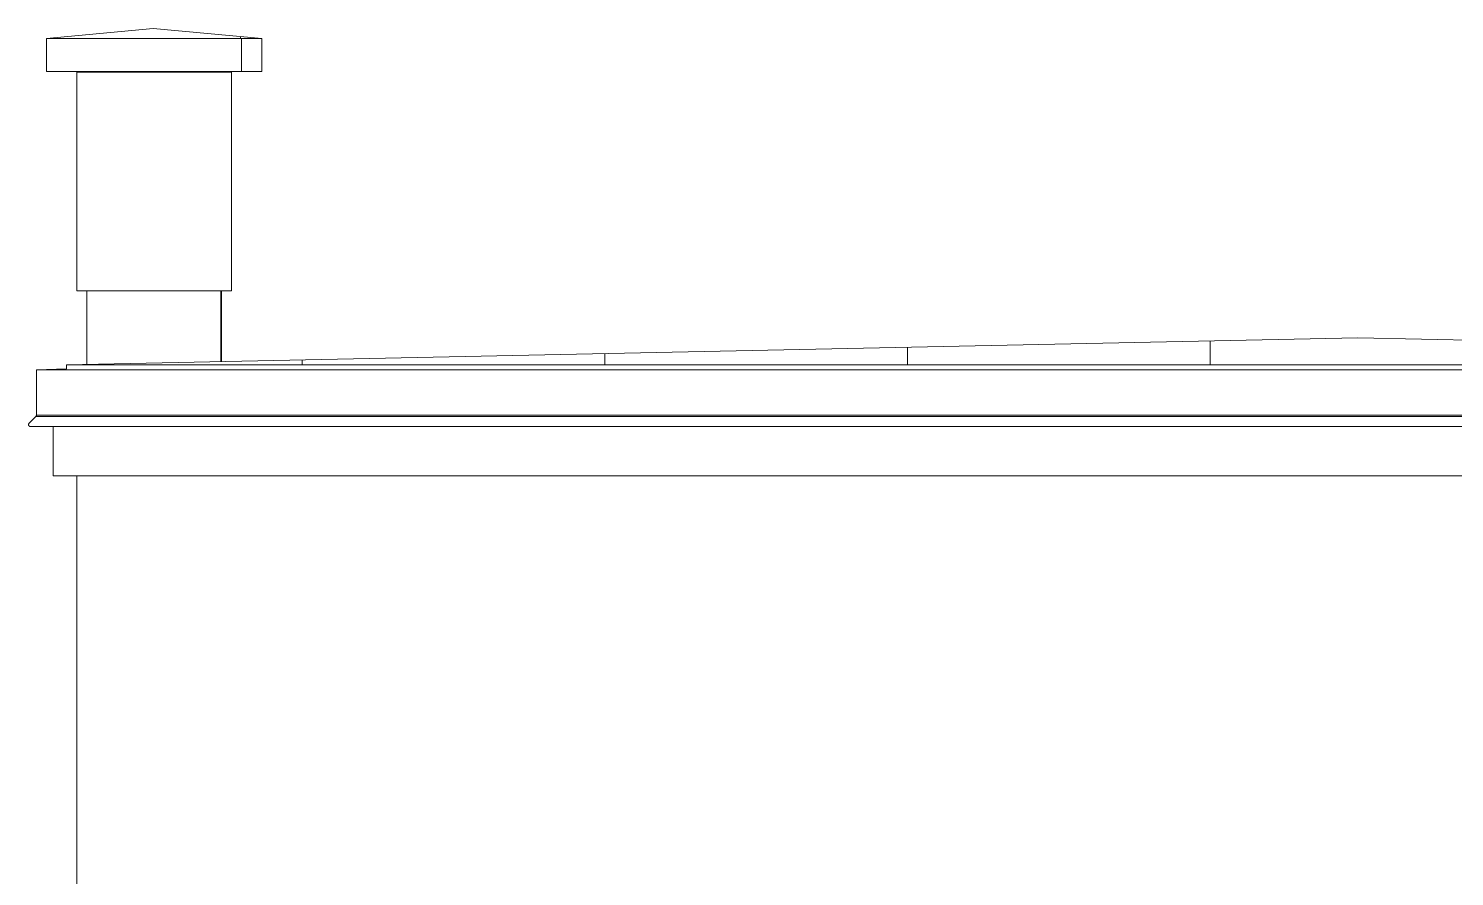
# Model space of a CAD drawing. Header units: millimetres. Extents: x -515342 to 330399, y -224905 to 507333.
# Drawn here: x 272010 to 276250, y 18026 to 20548 of the extents above; entities that cross this region are included whole.
import ezdxf

# ---------------------------------------------------------------- set-up
doc = ezdxf.new("R2010")
doc.units = ezdxf.units.MM
for name, color, linetype, lineweight in [('Крыша', 7, 'Continuous', 0), ('Крыша штриховка', 7, 'Continuous', 0), ('Ограждение', 7, 'Continuous', 0), ('Стены внутренние', 7, 'Continuous', 0), ('Стены наружные', 7, 'Continuous', 0), ('Стены штриховка поверхности', 7, 'Continuous', 0)]:
    doc.layers.add(name, color=color, linetype=linetype, lineweight=lineweight)

# ---------------------------------------------------------------- blocks, each defined once
blk = doc.blocks.new('Ограждение - Ограждение-9804452-О_АР_Эскиз_Фасад 1-12 копия 1')
at = {"layer": 'Ограждение'}
for p, q in [((48800, 17467.7), (48710, 17465)), ((56600, 17465), (48710, 17465)), ((48710, 17465), (48710, 17330)), ((48708.8, 17326.7), (48688.2, 17306.2)), ((48708.8, 17326.7), (56601.2, 17326.7)), ((56600, 17330), (48710, 17330)), ((48692.3, 17296.4), (56617.7, 17296.4))]:
    blk.add_line(p, q, dxfattribs=at)
blk.add_open_spline([(48688.2, 17306.2), (48687.9, 17305.8), (48687.3, 17305), (48686.7, 17303.6), (48686.5, 17302.1), (48686.7, 17300.9), (48687, 17299.9), (48687.3, 17299.3), (48687.7, 17298.7), (48688, 17298.3), (48688.3, 17298), (48688.7, 17297.7), (48689.1, 17297.4), (48689.5, 17297.1), (48690.1, 17296.8), (48690.7, 17296.6), (48691.2, 17296.5), (48691.6, 17296.4), (48691.9, 17296.4), (48692.2, 17296.4), (48692.3, 17296.4)], degree=3, knots=[0, 0, 0, 0, 0.0833333, 0.1666667, 0.25, 0.3333333, 0.375, 0.4166667, 0.4583333, 0.4791667, 0.5, 0.5416667, 0.5625, 0.5833333, 0.625, 0.6666667, 0.6875, 0.7083333, 0.7291667, 0.75, 0.75, 0.75, 0.75], dxfattribs=at)
blk.add_open_spline([(48710, 17330), (48710, 17329.6), (48709.9, 17328.8), (48709.5, 17327.7), (48709.1, 17327), (48708.8, 17326.7)], degree=3, dxfattribs=at)

msp = doc.modelspace()

# ---------------------------------------------------------------- hatches: boundary and pattern name
at = {"layer": 'Крыша штриховка'}
h = msp.add_hatch(dxfattribs=at)
h.set_pattern_fill('FP_104', color=256, style=0, pattern_type=2)
h.set_pattern_definition([(0, (281640.18, 20325.42), (0, 354.908), []), (90, (281640.2, 20325.4), (-900, 6e-14), [])])
h.paths.add_polyline_path([(272063.3997, 20517.9355), (272703.3997, 20517.9355), (272380.1764, 20547.9355), (272179.0573, 20528.8887)])
h = msp.add_hatch(dxfattribs=at)
h.set_pattern_fill('FP_103', color=256, style=0, pattern_type=2)
h.set_pattern_definition([(0, (281640, 15168), (0, 10000), []), (90, (281640.2, 15167.7), (-900, 6e-14), [])])
h.paths.add_polyline_path([(272313.3997, 20419.7355), (272703.3997, 20419.7355), (272703.3997, 20517.9355), (272063.3997, 20517.9355), (272063.3997, 20419.7355), (272273.6099, 20419.7355)])
h = msp.add_hatch(dxfattribs=at)
h.set_pattern_fill('FP_111', color=256, style=0, pattern_type=2)
h.set_pattern_definition([(0, (223323.4, 19442.05), (0, 202.549), []), (90, (223323.4, 19442.05), (-900, 6e-14), [])])
h.paths.add_polyline_path([(279833.3997, 19547.9355), (275963.3997, 19627.9355), (272123.3997, 19547.9355), (279430.9899, 19547.9355)])
at = {"layer": 'Стены штриховка поверхности'}
h = msp.add_hatch(dxfattribs=at)
h.set_pattern_fill('FP_217', color=256, style=0, pattern_type=2)
h.set_pattern_definition([(0, (272578, 15168), (0, 10000), []), (90, (272578.4, 15167.7), (-900, 6e-14), [])])
h.paths.add_polyline_path([(272193.3997, 19549.3938), (272583.3997, 19557.5188), (272583.3997, 19767.7355), (272193.3997, 19767.7355), (272193.3997, 19592.0767)])

# ---------------------------------------------------------------- linework, layer by layer
at = {"layer": 'Крыша'}
for p, q in [((272380.1764, 20547.9355), (272063.3997, 20517.9355)), ((272703.3997, 20517.9355), (272380.1764, 20547.9355)), ((272063.3997, 20419.7355), (272063.3997, 20517.9355)), ((272703.3997, 20517.9355), (272063.3997, 20517.9355)), ((272703.3997, 20419.7355), (272703.3997, 20517.9355)), ((272703.3997, 20419.7355), (272063.3997, 20419.7355)), ((272123.3997, 19547.9355), (275963.3997, 19627.9355)), ((279833.3997, 19547.9355), (275963.3997, 19627.9355)), ((272123.3997, 19535.4355), (272123.3997, 19547.9355)), ((279833.3997, 19547.9355), (272123.3997, 19547.9355))]:
    msp.add_line(p, q, dxfattribs=at)
at = {"layer": 'Стены внутренние'}
for p, q in [((272153.3997, 19767.7355), (272153.3997, 20417.7355)), ((272613.3997, 20417.7355), (272153.3997, 20417.7355)), ((272613.3997, 19767.7355), (272613.3997, 20417.7355)), ((272153.3997, 19767.7355), (272613.3997, 19767.7355)), ((272083.3997, 19364.3271), (272083.3997, 19217.7355)), ((272083.3997, 19217.7355), (279873.3997, 19217.7355)), ((272153.3997, 19217.7355), (272153.3997, 16738.7355))]:
    msp.add_line(p, q, dxfattribs=at)
at = {"layer": 'Стены наружные'}
for p, q in [((272183.3997, 19549.1855), (272183.3997, 19767.7355)), ((272583.3997, 19557.5188), (272583.3997, 19767.7355))]:
    msp.add_line(p, q, dxfattribs=at)

# ---------------------------------------------------------------- block references
at = {"layer": 'Ограждение'}
msp.add_blockref('Ограждение - Ограждение-9804452-О_АР_Эскиз_Фасад 1-12 копия 1', (223323.3997, 2067.7355), dxfattribs=at)

doc.saveas('drawing.dxf')
